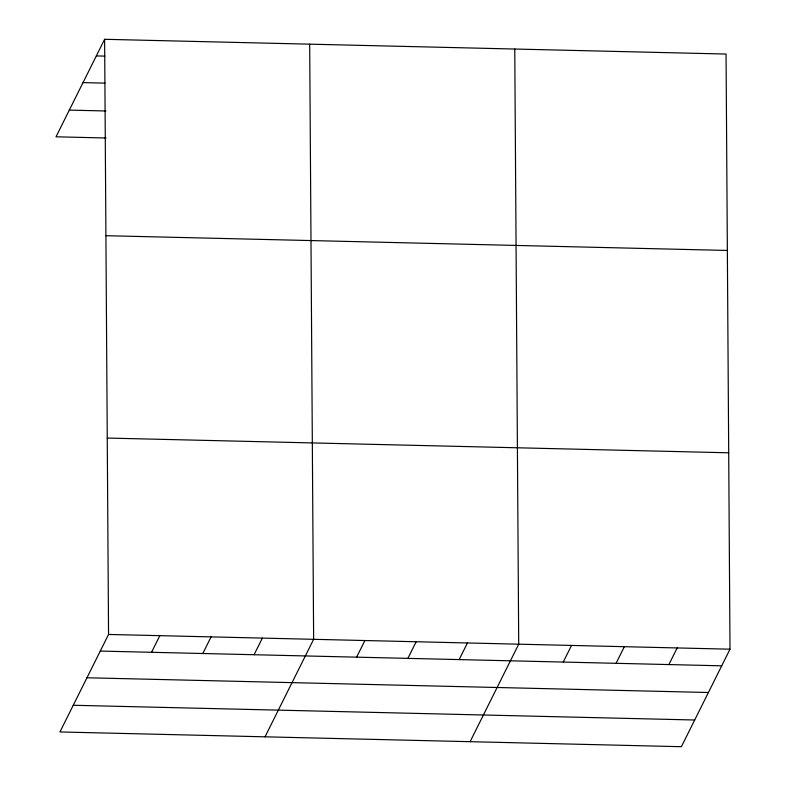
<?xml version="1.0" encoding="UTF-8"?>
<svg xmlns="http://www.w3.org/2000/svg" width="786" height="786" viewBox="0 0 786 786"><rect width="100%" height="100%" fill="white"/><g stroke="black" fill="none" stroke-linecap="round" stroke-linejoin="round"><path stroke-width="1.18" d="M104.617 39.3L108.556 634.449L59.942 731.953L681.383 746.7L729.998 649.197L726.058 54.047L104.617 39.3L56.003 136.803L106.051 137.992M151.541 652.292L159.823 635.668M202.808 653.51L211.09 636.886M254.075 654.728L262.367 638.104M265.02 736.826L313.634 639.323L309.684 44.163M356.618 657.155L364.9 640.541M407.885 658.373L416.167 641.749M459.152 659.592L467.444 642.968M470.097 741.689L518.711 644.186L514.761 49.027M563.248 662.058L571.53 645.434M616.067 663.315L624.359 646.691M668.896 664.563L677.178 647.949M96.324 55.924L104.872 56.12M83.021 82.609L104.99 83.129M69.306 110.109L105.923 110.983M105.913 235.702L727.355 250.449M107.25 438.057L728.701 452.795M108.556 634.449L729.998 649.197M100.264 651.073L721.715 665.821M86.961 677.768L708.402 692.505M73.255 705.268L694.696 720.005"/></g></svg>
